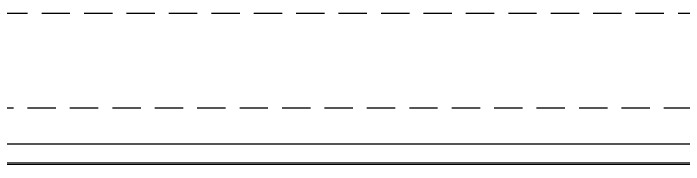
# Model space of a CAD drawing. Header units: millimetres. Extents: x 4003075 to 5615882, y 1445368 to 2591247.
# Drawn here: x 5363175 to 5364952, y 2429368 to 2429768 of the extents above; entities that cross this region are included whole.
import ezdxf

# ---------------------------------------------------------------- set-up
doc = ezdxf.new("R2010")
doc.units = ezdxf.units.MM
doc.linetypes.add('XR-평면도$0$HIDDEN', pattern=[0.375, 0.25, -0.125])
for name, color, linetype, lineweight in [('XR-평면도$0$A-CNTL', 9, 'Continuous', 15), ('XR-평면도$0$A-CONC-LIN1', 9, 'Continuous', 40), ('XR-평면도$0$A-DWXM-SHUT', 9, 'Continuous', 25), ('XR-평면도$0$A-XXXX-STL', 9, 'Continuous', 25)]:
    doc.layers.add(name, color=color, linetype=linetype, lineweight=lineweight)

# ---------------------------------------------------------------- blocks, each defined once
blk = doc.blocks.new('XR-평면도$0$중심선(210216)')
at = {"layer": 'XR-평면도$0$A-CNTL', "ltscale": 300}
blk.add_lwpolyline([(-10000, 90000), (186000, 90000)], dxfattribs=at)
blk = doc.blocks.new('XR-평면도$0$셔터(9600)230515')
at = {"layer": 'XR-평면도$0$A-DWXM-SHUT', "ltscale": 20}
for p, q in [((9671.8, 395.9), (279.2, 395.9)), ((129.2, 345), (9671.8, 345))]:
    blk.add_line(p, q, dxfattribs=at)
at = {"layer": 'XR-평면도$0$A-XXXX-STL', "color": 3, "linetype": 'XR-평면도$0$HIDDEN', "ltscale": 300}
blk.add_lwpolyline([(0, 250), (9900, 250), (9900, 0), (0, 0)], close=True, dxfattribs=at)

msp = doc.modelspace()

# ---------------------------------------------------------------- block references
at = {"layer": 'XR-평면도$0$A-CNTL'}
msp.add_blockref('XR-평면도$0$중심선(210216)', (5322575, 2339367.6), dxfattribs=at)
at = {"layer": 'XR-평면도$0$A-CONC-LIN1', "xscale": -1, "rotation": 180}
msp.add_blockref('XR-평면도$0$셔터(9600)230515', (5356125, 2429767.6), dxfattribs=at)
msp.add_blockref('XR-평면도$0$셔터(9600)230515', (5356125, 2429767.6), dxfattribs=at)
msp.add_blockref('XR-평면도$0$셔터(9600)230515', (5356125, 2429767.6), dxfattribs=at)

doc.saveas('drawing.dxf')
